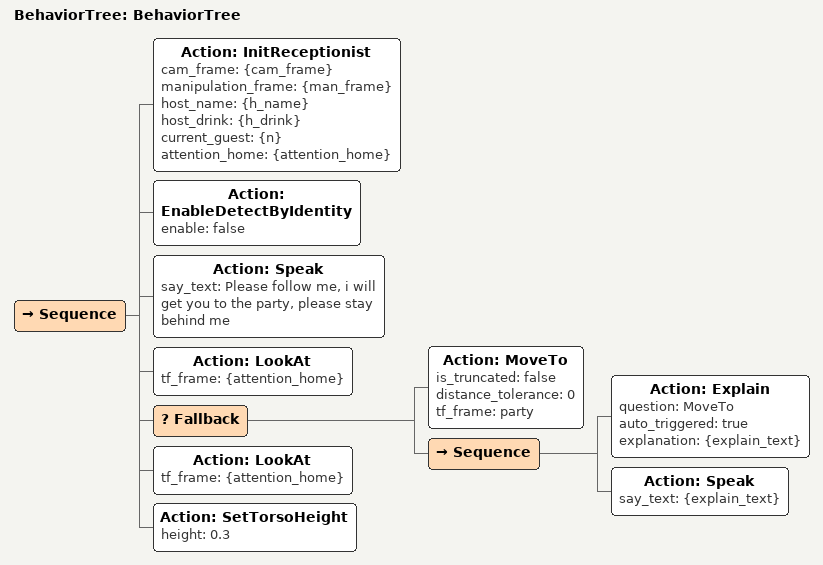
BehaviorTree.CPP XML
<root main_tree_to_execute="BehaviorTree">
    <BehaviorTree ID="BehaviorTree">
        <Sequence>
            <Action ID="InitReceptionist" cam_frame="{cam_frame}"
                                          manipulation_frame="{man_frame}"
                                          host_name="{h_name}"
                                          host_drink="{h_drink}"
                                          current_guest="{n}"
                                          attention_home="{attention_home}" />
            <Action ID="EnableDetectByIdentity" enable="false"/>
            <Action ID="Speak" say_text="Please follow me, i will get you to the  party, please stay behind me"/>
            <Action ID="LookAt" tf_frame="{attention_home}"/>
            <Fallback>
                <Action ID="MoveTo" is_truncated="false" distance_tolerance="0" tf_frame="party"/>
                <Sequence>
                    <Action ID="Explain" question="MoveTo" auto_triggered="true" explanation="{explain_text}"/>
                    <Action ID="Speak" say_text="{explain_text}"/>
                </Sequence>
            </Fallback>
            <Action ID="LookAt" tf_frame="{attention_home}"/>
            <Action ID="SetTorsoHeight" height="0.3"/>
        </Sequence>
    </BehaviorTree>
</root>
